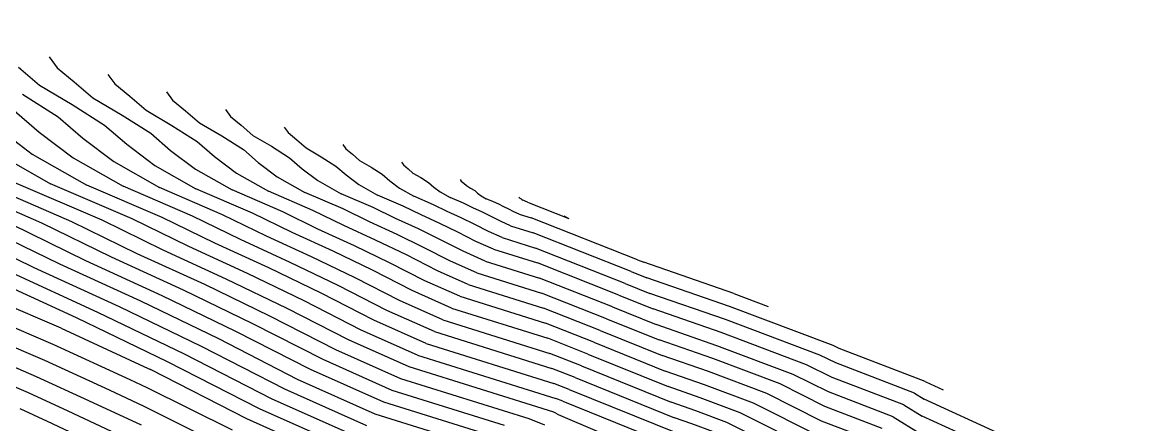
# Model space of a CAD drawing. Header units: metres. Extents: x -1120501 to 1198934, y -4928884 to 66998.
# Drawn here: x 484.3 to 591.2, y -501.7 to -463.6 of the extents above; entities that cross this region are included whole.
import ezdxf

# ---------------------------------------------------------------- set-up
doc = ezdxf.new("R2010")
doc.units = ezdxf.units.M
doc.layers.add('SURF2CONTOURS', color=7, linetype='Continuous', lineweight=0)

msp = doc.modelspace()

# ---------------------------------------------------------------- linework, layer by layer
at = {"color": 7, "lineweight": 0}
msp.add_circle((-684.64, 190.5), 66807.04, dxfattribs=at)
at = {"layer": 'SURF2CONTOURS', "color": 4, "linetype": 'Continuous', "lineweight": -3}
for p, q in [((486.86, -466.83, 264), (487.61, -467.87, 264)), ((487.61, -467.87, 264), (489.22, -469.21, 264)), ((489.22, -469.21, 264), (490.99, -470.71, 264)), ((497.99, -470.16, 265), (498.55, -470.94, 265)), ((484.33, -470.38, 263), (487.72, -472.52, 263)), ((490.99, -470.71, 264), (493.77, -472.36, 264)), ((498.55, -470.94, 265), (499.77, -471.95, 265)), ((493.77, -472.36, 264), (496.49, -474.07, 264)), ((499.77, -471.95, 265), (501.11, -473.09, 265)), ((481.75, -473.4, 262), (485.26, -476.05, 262)), ((487.72, -472.52, 263), (490.06, -474.55, 263)), ((501.11, -473.09, 265), (503.21, -474.34, 265)), ((509.12, -473.49, 266), (509.5, -474.02, 266)), ((490.06, -474.55, 263), (493, -476.77, 263)), ((496.49, -474.07, 264), (498.37, -475.71, 264)), ((503.21, -474.34, 265), (505.26, -475.63, 265)), ((509.5, -474.02, 266), (510.32, -474.7, 266)), ((505.26, -475.63, 265), (506.68, -476.86, 265)), ((510.32, -474.7, 266), (511.23, -475.47, 266)), ((511.23, -475.47, 266), (512.65, -476.31, 266)), ((485.26, -476.05, 262), (490.42, -478.99, 262)), ((493, -476.77, 263), (497.31, -479.23, 263)), ((498.37, -475.71, 264), (500.73, -477.49, 264)), ((512.65, -476.31, 266), (514.03, -477.19, 266)), ((500.73, -477.49, 264), (504.19, -479.46, 264)), ((506.68, -476.86, 265), (508.46, -478.21, 265)), ((514.03, -477.19, 266), (514.99, -478.02, 266)), ((520.25, -476.82, 267), (520.45, -477.09, 267)), ((520.45, -477.09, 267), (520.87, -477.45, 267)), ((520.87, -477.45, 267), (521.34, -477.85, 267)), ((486.16, -482.6, 260), (476.65, -478.51, 260)), ((491.87, -482.33, 261), (483.53, -478.75, 261)), ((508.46, -478.21, 265), (511.08, -479.7, 265)), ((514.99, -478.02, 266), (516.2, -478.93, 266)), ((521.34, -477.85, 267), (522.08, -478.29, 267)), ((522.08, -478.29, 267), (522.81, -478.74, 267)), ((522.81, -478.74, 267), (523.31, -479.18, 267)), ((497.58, -482.07, 262), (490.42, -478.99, 262)), ((503.29, -481.8, 263), (497.31, -479.23, 263)), ((509, -481.53, 264), (504.19, -479.46, 264)), ((514.71, -481.26, 265), (511.08, -479.7, 265)), ((516.2, -478.93, 266), (517.96, -479.94, 266)), ((520.42, -480.99, 266), (517.96, -479.94, 266)), ((523.31, -479.18, 267), (523.93, -479.65, 267)), ((523.93, -479.65, 267), (524.85, -480.17, 267)), ((522.12, -481.82, 266), (520.42, -480.99, 266)), ((526.13, -480.72, 267), (524.85, -480.17, 267)), ((527.01, -481.16, 267), (526.13, -480.72, 267)), ((531.38, -480.15, 268), (531.39, -480.17, 268)), ((531.39, -480.17, 268), (531.43, -480.2, 268)), ((531.43, -480.2, 268), (531.46, -480.23, 268)), ((531.46, -480.23, 268), (531.52, -480.26, 268)), ((531.52, -480.26, 268), (531.58, -480.3, 268)), ((531.58, -480.3, 268), (531.62, -480.33, 268)), ((531.62, -480.33, 268), (531.66, -480.37, 268)), ((531.66, -480.37, 268), (531.74, -480.41, 268)), ((531.84, -480.45, 268), (531.74, -480.41, 268)), ((531.91, -480.49, 268), (531.84, -480.45, 268)), ((531.98, -480.52, 268), (531.91, -480.49, 268)), ((532.05, -480.55, 268), (531.98, -480.52, 268)), ((532.12, -480.59, 268), (532.05, -480.55, 268)), ((532.19, -480.62, 268), (532.12, -480.59, 268)), ((532.19, -480.62, 268), (532.36, -480.67, 268)), ((532.36, -480.67, 268), (536.11, -482.15, 268)), ((502.55, -484.5, 262), (497.58, -482.07, 262)), ((507.44, -483.83, 263), (503.29, -481.8, 263)), ((512.33, -483.16, 264), (509, -481.53, 264)), ((517.23, -482.49, 265), (514.71, -481.26, 265)), ((523.88, -482.63, 266), (522.12, -481.82, 266)), ((527.93, -481.57, 267), (527.01, -481.16, 267)), ((528.81, -482, 267), (527.93, -481.57, 267)), ((529.7, -482.46, 267), (528.81, -482, 267)), ((535.65, -481.9, 268), (536.11, -482.15, 268)), ((487.87, -486.5, 259), (480.45, -482.87, 259)), ((492.76, -485.83, 260), (486.16, -482.6, 260)), ((497.66, -485.16, 261), (491.87, -482.33, 261)), ((515.78, -484.74, 264), (512.33, -483.16, 264)), ((519.83, -483.68, 265), (517.23, -482.49, 265)), ((525.58, -483.45, 266), (523.88, -482.63, 266)), ((530.58, -482.85, 267), (529.7, -482.46, 267)), ((530.58, -482.85, 267), (532.74, -483.53, 267)), ((511.73, -485.79, 263), (507.44, -483.83, 263)), ((522.34, -484.9, 265), (519.83, -483.68, 265)), ((527.29, -484.33, 266), (525.58, -483.45, 266)), ((542.03, -487.19, 267), (532.74, -483.53, 267)), ((503.63, -487.9, 261), (497.66, -485.16, 261)), ((507.68, -486.84, 262), (502.55, -484.5, 262)), ((519.11, -486.35, 264), (515.78, -484.74, 264)), ((524.88, -486.2, 265), (522.34, -484.9, 265)), ((528.98, -485.08, 266), (527.29, -484.33, 266)), ((528.98, -485.08, 266), (533.13, -486.38, 266)), ((499.58, -488.95, 260), (492.76, -485.83, 260)), ((515.87, -487.79, 263), (511.73, -485.79, 263)), ((522.47, -488.07, 264), (519.11, -486.35, 264)), ((527.38, -487.31, 265), (524.88, -486.2, 265)), ((540.85, -489.42, 266), (533.13, -486.38, 266)), ((491.48, -491.06, 258), (482.98, -487.17, 258)), ((495.53, -490, 259), (487.87, -486.5, 259)), ((512.63, -489.24, 262), (507.68, -486.84, 262)), ((527.38, -487.31, 265), (533.52, -489.24, 265)), ((542.03, -487.19, 267), (543.51, -487.79, 267)), ((509.4, -490.69, 261), (503.63, -487.9, 261)), ((520.05, -489.94, 263), (515.87, -487.79, 263)), ((525.78, -489.54, 264), (522.47, -488.07, 264)), ((551.35, -490.51, 267), (543.51, -487.79, 267)), ((488, -492.57, 257), (480.74, -489.45, 257)), ((506.16, -492.14, 260), (499.58, -488.95, 260)), ((517.64, -491.81, 262), (512.63, -489.24, 262)), ((525.78, -489.54, 264), (533.91, -492.09, 264)), ((539.67, -491.66, 265), (533.52, -489.24, 265)), ((540.85, -489.42, 266), (544.09, -490.74, 266)), ((502.93, -493.58, 259), (495.53, -490, 259)), ((524.18, -491.77, 263), (520.05, -489.94, 263)), ((561.16, -494.2, 267), (551.35, -490.51, 267)), ((499.69, -495.03, 258), (491.48, -491.06, 258)), ((515.23, -493.67, 261), (509.4, -490.69, 261)), ((539.67, -491.66, 265), (544.67, -493.68, 265)), ((550.55, -492.98, 266), (544.09, -490.74, 266)), ((488, -492.57, 257), (495.84, -496.18, 257)), ((512.82, -495.54, 260), (506.16, -492.14, 260)), ((522.58, -494, 262), (517.64, -491.81, 262)), ((524.18, -491.77, 263), (534.3, -494.95, 263)), ((538.49, -493.9, 264), (533.91, -492.09, 264)), ((486.45, -495.63, 256), (481.2, -493.38, 256)), ((510.4, -497.41, 259), (502.93, -493.58, 259)), ((520.98, -496.24, 261), (515.23, -493.67, 261)), ((549.76, -495.45, 265), (544.67, -493.68, 265)), ((558.64, -496.03, 266), (550.55, -492.98, 266)), ((522.58, -494, 262), (534.69, -497.8, 262)), ((538.49, -493.9, 264), (545.25, -496.63, 264)), ((561.73, -494.49, 267), (561.16, -494.2, 267)), ((569.89, -497.62, 267), (561.73, -494.49, 267)), ((492.57, -498.45, 256), (486.45, -495.63, 256)), ((507.99, -499.28, 258), (499.69, -495.03, 258)), ((519.37, -498.47, 260), (512.82, -495.54, 260)), ((537.31, -496.13, 263), (534.3, -494.95, 263)), ((556.13, -497.85, 265), (549.76, -495.45, 265)), ((495.84, -496.18, 257), (496.46, -496.48, 257)), ((505.58, -501.15, 257), (496.46, -496.48, 257)), ((534.68, -500.53, 261), (520.98, -496.24, 261)), ((537.31, -496.13, 263), (545.82, -499.58, 263)), ((548.96, -497.92, 264), (545.25, -496.63, 264)), ((561.06, -497.24, 266), (558.64, -496.03, 266)), ((484.89, -498.69, 255), (481.66, -497.3, 255)), ((517.77, -500.7, 259), (510.4, -497.41, 259)), ((536.14, -498.37, 262), (534.69, -497.8, 262)), ((553.61, -499.67, 264), (548.96, -497.92, 264)), ((560.38, -499.98, 265), (556.13, -497.85, 265)), ((567.86, -499.84, 266), (561.06, -497.24, 266)), ((569.89, -497.62, 267), (569.96, -497.66, 267)), ((569.96, -497.66, 267), (571.58, -498.4, 267)), ((488.66, -500.43, 255), (484.89, -498.69, 255)), ((495.87, -499.99, 256), (492.57, -498.45, 256)), ((530.01, -501.8, 260), (519.37, -498.47, 260)), ((536.14, -498.37, 262), (546.4, -502.52, 262)), ((502.76, -503.42, 256), (495.87, -499.99, 256)), ((516.17, -502.93, 258), (507.99, -499.28, 258)), ((548.16, -500.39, 263), (545.82, -499.58, 263)), ((559.71, -502.73, 264), (553.61, -499.67, 264)), ((565.82, -502.07, 265), (560.38, -499.98, 265)), ((567.86, -499.84, 266), (569.6, -500.9, 266)), ((495.33, -503.54, 255), (488.66, -500.43, 255)), ((514.57, -505.16, 257), (505.58, -501.15, 257)), ((525.33, -503.07, 259), (517.77, -500.7, 259)), ((534.88, -500.61, 261), (534.68, -500.53, 261)), ((534.88, -500.61, 261), (535.1, -500.75, 261)), ((535.1, -500.75, 261), (546.32, -505.51, 261)), ((551.09, -501.49, 263), (548.16, -500.39, 263)), ((576.24, -503.95, 266), (569.6, -500.9, 266)), ((559.03, -505.48, 263), (551.09, -501.49, 263))]:
    msp.add_line(p, q, dxfattribs=at)
at = {"layer": 'SURF2CONTOURS', "color": 2, "linetype": 'Continuous', "lineweight": -3}
for p, q in [((483.94, -467.83, 263.5), (485.93, -469.52, 263.5)), ((492.43, -468.5, 264.5), (493.08, -469.41, 264.5)), ((485.93, -469.52, 263.5), (489.05, -471.37, 263.5)), ((493.08, -469.41, 264.5), (494.5, -470.58, 264.5)), ((489.05, -471.37, 263.5), (492.1, -473.3, 263.5)), ((494.5, -470.58, 264.5), (496.05, -471.9, 264.5)), ((483.33, -471.74, 262.5), (485.91, -473.97, 262.5)), ((496.05, -471.9, 264.5), (498.49, -473.35, 264.5)), ((503.56, -471.83, 265.5), (504.03, -472.48, 265.5)), ((504.03, -472.48, 265.5), (505.05, -473.33, 265.5)), ((492.1, -473.3, 263.5), (494.22, -475.13, 263.5)), ((498.49, -473.35, 264.5), (500.88, -474.85, 264.5)), ((505.05, -473.33, 265.5), (506.17, -474.28, 265.5)), ((485.91, -473.97, 262.5), (489.13, -476.41, 262.5)), ((506.17, -474.28, 265.5), (507.93, -475.32, 265.5)), ((481.4, -475.69, 261.5), (486.98, -478.87, 261.5)), ((494.22, -475.13, 263.5), (496.86, -477.13, 263.5)), ((500.88, -474.85, 264.5), (502.53, -476.29, 264.5)), ((507.93, -475.32, 265.5), (509.65, -476.41, 265.5)), ((514.68, -475.15, 266.5), (514.97, -475.56, 266.5)), ((514.97, -475.56, 266.5), (515.6, -476.08, 266.5)), ((489.13, -476.41, 262.5), (493.86, -479.11, 262.5)), ((502.53, -476.29, 264.5), (504.6, -477.85, 264.5)), ((509.65, -476.41, 265.5), (510.84, -477.44, 265.5)), ((515.6, -476.08, 266.5), (516.28, -476.66, 266.5)), ((516.28, -476.66, 266.5), (517.36, -477.3, 266.5)), ((496.86, -477.13, 263.5), (500.75, -479.34, 263.5)), ((510.84, -477.44, 265.5), (512.33, -478.57, 265.5)), ((517.36, -477.3, 266.5), (518.42, -477.96, 266.5)), ((489.02, -482.47, 260.5), (480.09, -478.63, 260.5)), ((494.72, -482.2, 261.5), (486.98, -478.87, 261.5)), ((504.6, -477.85, 264.5), (507.64, -479.58, 264.5)), ((512.33, -478.57, 265.5), (514.52, -479.82, 265.5)), ((518.42, -477.96, 266.5), (519.15, -478.6, 266.5)), ((519.15, -478.6, 266.5), (520.06, -479.29, 266.5)), ((525.81, -478.48, 267.5), (525.92, -478.63, 267.5)), ((525.92, -478.63, 267.5), (526.15, -478.82, 267.5)), ((526.15, -478.82, 267.5), (526.4, -479.04, 267.5)), ((500.43, -481.93, 262.5), (493.86, -479.11, 262.5)), ((506.14, -481.66, 263.5), (500.75, -479.34, 263.5)), ((511.85, -481.39, 264.5), (507.64, -479.58, 264.5)), ((517.56, -481.13, 265.5), (514.52, -479.82, 265.5)), ((520.06, -479.29, 266.5), (521.41, -480.06, 266.5)), ((526.4, -479.04, 267.5), (526.8, -479.28, 267.5)), ((526.8, -479.28, 267.5), (527.19, -479.52, 267.5)), ((527.19, -479.52, 267.5), (527.46, -479.75, 267.5)), ((527.46, -479.75, 267.5), (527.8, -480.01, 267.5)), ((523.27, -480.86, 266.5), (521.41, -480.06, 266.5)), ((524.57, -481.49, 266.5), (523.27, -480.86, 266.5)), ((527.8, -480.01, 267.5), (528.29, -480.29, 267.5)), ((528.98, -480.59, 267.5), (528.29, -480.29, 267.5)), ((529.46, -480.82, 267.5), (528.98, -480.59, 267.5)), ((529.95, -481.05, 267.5), (529.46, -480.82, 267.5)), ((505, -484.16, 262.5), (500.43, -481.93, 262.5)), ((509.89, -483.49, 263.5), (506.14, -481.66, 263.5)), ((514.78, -482.83, 264.5), (511.85, -481.39, 264.5)), ((519.67, -482.16, 265.5), (517.56, -481.13, 265.5)), ((525.9, -482.1, 266.5), (524.57, -481.49, 266.5)), ((527.19, -482.73, 266.5), (525.9, -482.1, 266.5)), ((530.43, -481.28, 267.5), (529.95, -481.05, 267.5)), ((530.91, -481.52, 267.5), (530.43, -481.28, 267.5)), ((531.39, -481.74, 267.5), (530.91, -481.52, 267.5)), ((531.39, -481.74, 267.5), (532.55, -482.1, 267.5)), ((542.62, -486.07, 267.5), (532.55, -482.1, 267.5)), ((485.42, -486.83, 258.5), (477.6, -483, 258.5)), ((490.32, -486.17, 259.5), (483.31, -482.74, 259.5)), ((495.21, -485.5, 260.5), (489.02, -482.47, 260.5)), ((500.1, -484.83, 261.5), (494.72, -482.2, 261.5)), ((517.8, -484.21, 264.5), (514.78, -482.83, 264.5)), ((521.85, -483.15, 265.5), (519.67, -482.16, 265.5)), ((523.96, -484.17, 265.5), (521.85, -483.15, 265.5)), ((528.5, -483.39, 266.5), (527.19, -482.73, 266.5)), ((509.71, -486.32, 262.5), (505, -484.16, 262.5)), ((513.76, -485.26, 263.5), (509.89, -483.49, 263.5)), ((520.72, -485.62, 264.5), (517.8, -484.21, 264.5)), ((526.09, -485.26, 265.5), (523.96, -484.17, 265.5)), ((529.78, -483.97, 266.5), (528.5, -483.39, 266.5)), ((529.78, -483.97, 266.5), (532.94, -484.96, 266.5)), ((505.66, -487.37, 261.5), (500.1, -484.83, 261.5)), ((517.49, -487.07, 263.5), (513.76, -485.26, 263.5)), ((528.18, -486.2, 265.5), (526.09, -485.26, 265.5)), ((541.44, -488.31, 266.5), (532.94, -484.96, 266.5)), ((497.56, -489.48, 259.5), (490.32, -486.17, 259.5)), ((501.61, -488.42, 260.5), (495.21, -485.5, 260.5)), ((514.25, -488.52, 262.5), (509.71, -486.32, 262.5)), ((523.67, -487.13, 264.5), (520.72, -485.62, 264.5)), ((528.18, -486.2, 265.5), (533.33, -487.81, 265.5)), ((542.62, -486.07, 267.5), (543.23, -486.31, 267.5)), ((551.75, -489.28, 267.5), (543.23, -486.31, 267.5)), ((493.51, -490.53, 258.5), (485.42, -486.83, 258.5)), ((511.02, -489.97, 261.5), (505.66, -487.37, 261.5)), ((521.26, -489, 263.5), (517.49, -487.07, 263.5)), ((526.58, -488.43, 264.5), (523.67, -487.13, 264.5)), ((489.46, -491.58, 257.5), (480.53, -487.5, 257.5)), ((507.78, -491.41, 260.5), (501.61, -488.42, 260.5)), ((518.85, -490.87, 262.5), (514.25, -488.52, 262.5)), ((526.58, -488.43, 264.5), (533.72, -490.66, 264.5)), ((540.26, -490.54, 265.5), (533.33, -487.81, 265.5)), ((541.44, -488.31, 266.5), (543.8, -489.26, 266.5)), ((504.55, -492.86, 259.5), (497.56, -489.48, 259.5)), ((524.98, -490.66, 263.5), (521.26, -489, 263.5)), ((550.95, -491.75, 266.5), (543.8, -489.26, 266.5)), ((551.75, -489.28, 267.5), (554.99, -490.49, 267.5)), ((501.31, -494.31, 258.5), (493.51, -490.53, 258.5)), ((516.43, -492.74, 261.5), (511.02, -489.97, 261.5)), ((524.98, -490.66, 263.5), (534.11, -493.52, 263.5)), ((539.08, -492.78, 264.5), (533.72, -490.66, 264.5)), ((540.26, -490.54, 265.5), (544.38, -492.21, 265.5)), ((487.22, -494.1, 256.5), (480.97, -491.42, 256.5)), ((498.07, -495.76, 257.5), (489.46, -491.58, 257.5)), ((514.02, -494.61, 260.5), (507.78, -491.41, 260.5)), ((523.38, -492.89, 262.5), (518.85, -490.87, 262.5)), ((521.78, -495.12, 261.5), (516.43, -492.74, 261.5)), ((539.08, -492.78, 264.5), (544.96, -495.16, 264.5)), ((550.15, -494.22, 265.5), (544.38, -492.21, 265.5)), ((559.9, -495.12, 266.5), (550.95, -491.75, 266.5)), ((511.61, -496.48, 259.5), (504.55, -492.86, 259.5)), ((523.38, -492.89, 262.5), (534.5, -496.37, 262.5)), ((537.9, -495.02, 263.5), (534.11, -493.52, 263.5)), ((494.52, -497.46, 256.5), (487.22, -494.1, 256.5)), ((509.2, -498.35, 258.5), (501.31, -494.31, 258.5)), ((520.18, -497.35, 260.5), (514.02, -494.61, 260.5)), ((557.38, -496.94, 265.5), (550.15, -494.22, 265.5)), ((485.67, -497.16, 255.5), (481.43, -495.34, 255.5)), ((506.78, -500.22, 257.5), (498.07, -495.76, 257.5)), ((521.78, -495.12, 261.5), (534.88, -499.23, 261.5)), ((537.9, -495.02, 263.5), (545.53, -498.1, 263.5)), ((549.36, -496.68, 264.5), (544.96, -495.16, 264.5)), ((561.4, -495.86, 266.5), (559.9, -495.12, 266.5)), ((568.87, -498.73, 266.5), (561.4, -495.86, 266.5)), ((518.57, -499.58, 259.5), (511.61, -496.48, 259.5)), ((536.72, -497.25, 262.5), (534.5, -496.37, 262.5)), ((554.87, -498.76, 264.5), (549.36, -496.68, 264.5)), ((560.72, -498.61, 265.5), (557.38, -496.94, 265.5)), ((490.62, -499.44, 255.5), (485.67, -497.16, 255.5)), ((496.14, -498.22, 256.5), (494.52, -497.46, 256.5)), ((532.35, -501.16, 260.5), (520.18, -497.35, 260.5)), ((536.72, -497.25, 262.5), (546.11, -501.05, 262.5)), ((548.56, -499.15, 263.5), (545.53, -498.1, 263.5)), ((504.22, -502.24, 256.5), (496.14, -498.22, 256.5)), ((516.97, -501.81, 258.5), (509.2, -498.35, 258.5)), ((552.35, -500.58, 263.5), (548.56, -499.15, 263.5)), ((560.05, -501.36, 264.5), (554.87, -498.76, 264.5)), ((566.84, -500.96, 265.5), (560.72, -498.61, 265.5)), ((568.87, -498.73, 266.5), (569.78, -499.28, 266.5)), ((486.71, -501.42, 254.5), (484.12, -500.22, 254.5)), ((495.6, -501.76, 255.5), (490.62, -499.44, 255.5)), ((515.37, -504.04, 257.5), (506.78, -500.22, 257.5)), ((527.67, -502.43, 259.5), (518.57, -499.58, 259.5)), ((535.55, -499.49, 261.5), (534.88, -499.23, 261.5)), ((535.55, -499.49, 261.5), (546.69, -504, 261.5)), ((577.09, -502.63, 266.5), (569.78, -499.28, 266.5)), ((533.83, -501.75, 260.5), (532.35, -501.16, 260.5)), ((547.76, -501.62, 262.5), (546.11, -501.05, 262.5)), ((559.37, -504.1, 263.5), (552.35, -500.58, 263.5)), ((564.81, -503.18, 264.5), (560.05, -501.36, 264.5)), ((566.84, -500.96, 265.5), (569.42, -502.53, 265.5)), ((495.06, -505.31, 254.5), (486.71, -501.42, 254.5)), ((549.83, -502.4, 262.5), (547.76, -501.62, 262.5))]:
    msp.add_line(p, q, dxfattribs=at)

doc.saveas('drawing.dxf')
